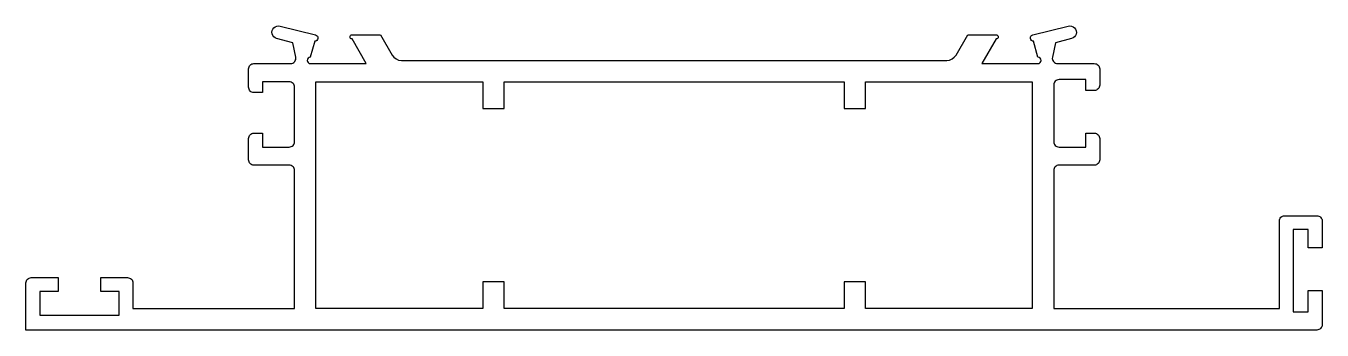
# Model space of a CAD drawing. Extents: x 51 to 172, y 174 to 202.
import ezdxf

# ---------------------------------------------------------------- set-up
doc = ezdxf.new("R2010")
doc.units = 0
doc.header["$LTSCALE"] = 15
doc.layers.add('ERCAN', color=220, linetype='CONTINUOUS')

msp = doc.modelspace()

# ---------------------------------------------------------------- linework, layer by layer
at = {"layer": 'ERCAN', "color": 0}
msp.add_lwpolyline([(171.82, 174.42, -0.414214), (171.32, 173.92), (50.62, 173.92), (50.62, 178.32, -0.414214), (51.12, 178.82), (53.62, 178.82), (53.62, 177.52), (51.92, 177.52), (51.92, 175.32), (59.32, 175.32), (59.32, 177.52), (57.62, 177.52), (57.62, 178.82), (60.12, 178.82, -0.414214), (60.62, 178.32), (60.62, 175.92), (75.74, 175.92), (75.74, 188.83, 0.414214), (75.24, 189.33), (71.94, 189.33, -0.414214), (71.44, 189.83), (71.44, 191.82, -0.414214), (71.94, 192.32), (72.74, 192.32), (72.74, 191.03), (75.24, 191.03, 0.414214), (75.74, 191.53), (75.74, 196.63, 0.414214), (75.24, 197.13), (72.74, 197.13), (72.74, 196.12), (71.94, 196.12, -0.414214), (71.44, 196.62), (71.44, 198.33, -0.414214), (71.94, 198.83), (75.36, 198.83, 0.475398), (75.85, 199.43), (75.58, 200.77), (74.06, 201.17, -1.019099), (74.38, 202.33), (77.69, 201.51, -0.888706), (77.62, 200.92), (77.21, 199.43, 1), (77.21, 198.83), (82.44, 198.83), (81.12, 201.13, -1), (81.12, 201.53), (83.77, 201.53), (84.87, 199.63, 0.267949), (85.73, 199.13), (136.72, 199.13, 0.267949), (137.59, 199.63), (138.68, 201.53), (141.34, 201.53, -1), (141.34, 201.13), (140.01, 198.83), (145.24, 198.83, 1), (145.24, 199.43), (144.84, 200.92, -0.888706), (144.76, 201.51), (148.08, 202.33, -1.019099), (148.39, 201.17), (146.88, 200.77), (146.6, 199.43, 0.475398), (147.09, 198.83), (150.52, 198.83, -0.414214), (151.02, 198.33), (151.02, 196.82, -0.414214), (150.52, 196.32), (149.72, 196.32), (149.72, 197.33), (147.22, 197.33, 0.414214), (146.72, 196.83), (146.72, 191.53, 0.414214), (147.22, 191.03), (149.72, 191.03), (149.72, 192.32), (150.52, 192.32, -0.414214), (151.02, 191.82), (151.02, 189.83, -0.414214), (150.52, 189.33), (147.22, 189.33, 0.414214), (146.72, 188.83), (146.72, 175.92), (167.82, 175.92), (167.82, 184.11, -0.414214), (168.32, 184.61), (171.32, 184.61, -0.414214), (171.82, 184.11), (171.82, 181.61), (170.52, 181.61), (170.52, 183.31), (169.12, 183.31), (169.12, 175.62), (170.52, 175.62), (170.52, 177.61), (171.82, 177.61)], format="xyb", close=True, dxfattribs=at)
msp.add_lwpolyline([(129.12, 178.42), (127.12, 178.42), (127.12, 175.92), (95.34, 175.92), (95.34, 178.42), (93.34, 178.42), (93.34, 175.92), (77.74, 175.92), (77.74, 197.13), (93.34, 197.13), (93.34, 194.63), (95.34, 194.63), (95.34, 197.13), (127.12, 197.13), (127.12, 194.63), (129.12, 194.63), (129.12, 197.13), (144.72, 197.13), (144.72, 175.92), (129.12, 175.92)], close=True, dxfattribs=at)

doc.saveas('drawing.dxf')
